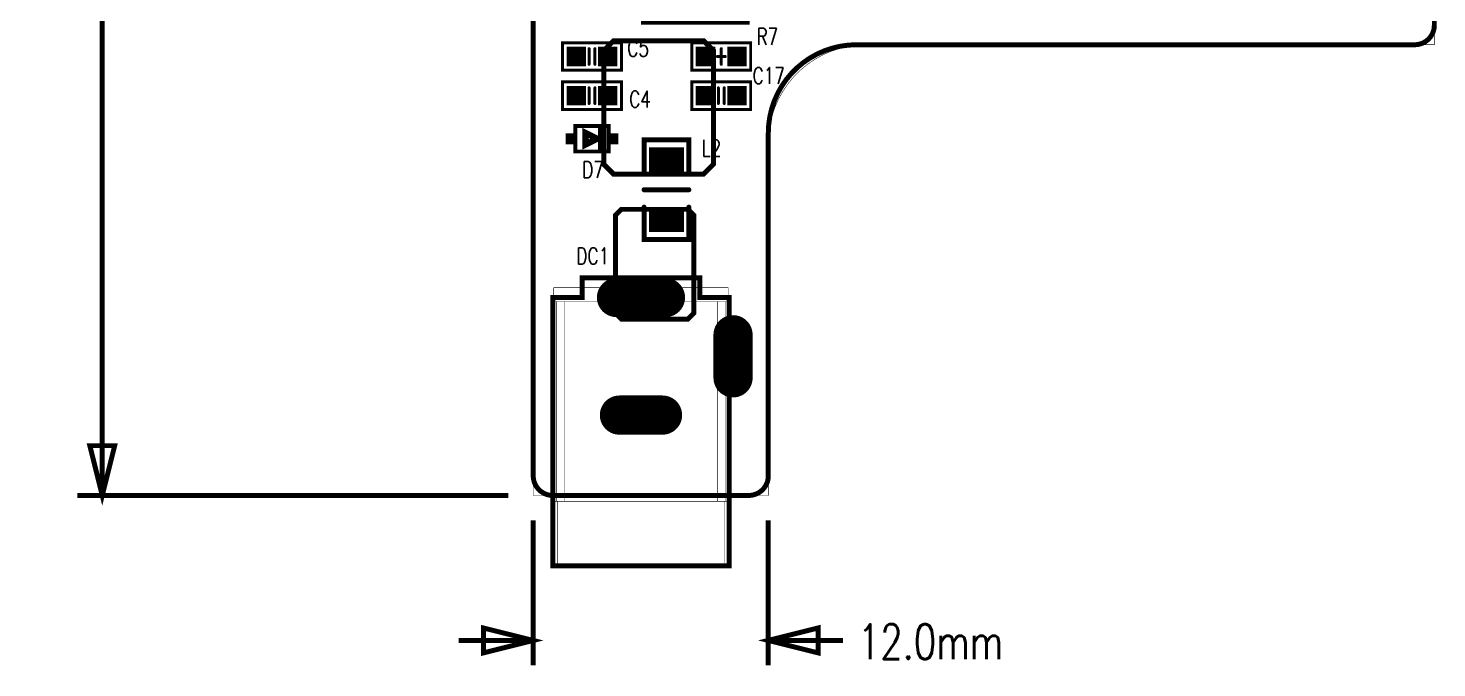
# Model space of a CAD drawing. Extents: x -25.8 to 46.5, y -8.8 to 83.6.
# Drawn here: x -25.8 to 46.1, y -8.8 to 23.8 of the extents above; entities that cross this region are included whole.
import ezdxf

# ---------------------------------------------------------------- set-up
doc = ezdxf.new("R2010")
doc.units = 0
doc.header["$MEASUREMENT"] = 0
for name, pattern in [('POUR_01_-1_0_000000', [2, 1, 1]), ('SIG_0', [2, 1, 1]), ('SIG_1', [2, 1, 1]), ('SIG_2', [2, 1, 1]), ('TRMIDX_2048', [2, 1, 1]), ('TRMIDX_4096', [2, 1, 1])]:
    doc.linetypes.add(name, pattern=pattern)
doc.layers.get('0').update_dxf_attribs({"linetype": 'CONTINUOUS'})
for name, color, linetype in [('2D_LINE_27', 2, 'CONTINUOUS'), ('BOARD_OUTLINE_00', 254, 'CONTINUOUS'), ('COPPER_01', 6, 'CONTINUOUS'), ('DIMENSION1_27', 254, 'CONTINUOUS'), ('DIMENSION2_27', 254, 'CONTINUOUS'), ('DIMENSION3_27', 254, 'CONTINUOUS'), ('DIMENSION4_27', 254, 'CONTINUOUS'), ('DIMENSION5_27', 254, 'CONTINUOUS'), ('DIMENSION6_27', 254, 'CONTINUOUS'), ('DIMENSION7_24', 254, 'CONTINUOUS'), ('DRIL_PLTE_THRU_01', 16, 'CONTINUOUS'), ('PADS_INNER', 1, 'CONTINUOUS'), ('PADS_TOP', 1, 'CONTINUOUS'), ('PART_NAME_01', 254, 'CONTINUOUS'), ('PART_TOP_2DLINE_00', 254, 'CONTINUOUS'), ('PART_TOP_2DLINE_01', 254, 'CONTINUOUS'), ('PART_TOP_TEXT_26', 254, 'CONTINUOUS'), ('POUR_HEADER_01', 6, 'CONTINUOUS'), ('TEXT_27', 2, 'CONTINUOUS')]:
    doc.layers.add(name, color=color, linetype=linetype)
doc.styles.add('W0$12', font='simplex', dxfattribs={"width": 0.75})
doc.styles.add('W0$1524', font='simplex', dxfattribs={"width": 0.75})
doc.styles.add('W0$254', font='simplex', dxfattribs={"width": 0.75})

# ---------------------------------------------------------------- blocks, each defined once
blk = doc.blocks.new('SMOOTH_0$254')
at = {"const_width": 0.127}
blk.add_lwpolyline([(-0.0635, 0, 1), (0.0635, 0, 1)], format="xyb", close=True, dxfattribs=at)
blk = doc.blocks.new('BOARD_5')
at = {"layer": 'BOARD_OUTLINE_00', "const_width": 0.254}
blk.add_lwpolyline([(0, -1, 0.414214), (-1, 0), (-45, 0, 0.414214), (-46, -1), (-46, -9, -0.414214), (-47, -10), (-50, -10, 0.414214), (-51, -11), (-51, -48, 0.414214), (-50, -49), (-47, -49, -0.414214), (-46, -50), (-46, -77, 0.414214), (-45, -78), (-35, -78, 0.414214), (-34, -77), (-34, -59.5, -0.414214), (-29.5, -55), (-1, -55, 0.414214), (0, -54)], format="xyb", close=True, dxfattribs=at)
at = {"layer": 'BOARD_OUTLINE_00'}
for p in [(-1, 0), (0, -1)]:
    blk.add_blockref('SMOOTH_0$254', p, dxfattribs=at)
blk = doc.blocks.new('SMOOTH_0$0254')
at = {"const_width": 0.0127}
blk.add_lwpolyline([(-0.00635, 0, 1), (0.00635, 0, 1)], format="xyb", close=True, dxfattribs=at)
blk = doc.blocks.new('DRAWING_6')
at = {"layer": '2D_LINE_27', "const_width": 0.0254}
for points in [[(0, 55), (-46, 55)], [(-46, 55), (-46, -23)], [(0, 0), (0, 55)], [(-29, 0), (0, 0)], [(-34, -23), (-34, -5)], [(-44.953, -12.4), (-36.053, -12.4)], [(-44.953, -26.6), (-44.953, -12.4)], [(-36.053, -26.6), (-36.053, -12.4)], [(-44.953, -13.1), (-36.053, -13.1)], [(-44.803, -23.3), (-44.803, -13.1)], [(-44.403, -13.1), (-44.403, -23.3)], [(-36.603, -13.1), (-36.603, -23.3)], [(-36.203, -23.3), (-36.203, -13.1)], [(-36.053, -14.4), (-35.753, -14.4)], [(-35.753, -14.4), (-35.753, -17)], [(-35.753, -17), (-36.053, -17)], [(-46, -23), (-44.953, -23)], [(-36.053, -23), (-34, -23)], [(-44.953, -23.3), (-36.053, -23.3)], [(-44.753, -26.6), (-44.753, -23.3)], [(-36.253, -26.6), (-36.253, -23.3)], [(-36.053, -26.6), (-44.953, -26.6)]]:
    blk.add_lwpolyline(points, dxfattribs=at)
blk.add_lwpolyline([(-29, 0, 0.414214), (-34, -5)], format="xyb", dxfattribs=at)
at = {"layer": '2D_LINE_27'}
for p in [(-46, 55), (-46, 55), (0, 55), (0, 55), (-29, 0), (-29, 0), (0, 0), (0, 0), (-34, -5), (-34, -5), (-44.953, -12.4), (-44.953, -12.4), (-36.053, -12.4), (-36.053, -12.4), (-44.953, -13.1), (-44.803, -13.1), (-44.403, -13.1), (-36.603, -13.1), (-36.203, -13.1), (-36.053, -13.1), (-36.053, -14.4), (-35.753, -14.4), (-35.753, -14.4), (-36.053, -17), (-35.753, -17), (-35.753, -17), (-46, -23), (-46, -23), (-44.953, -23), (-36.053, -23), (-34, -23), (-34, -23), (-44.953, -23.3), (-44.803, -23.3), (-44.753, -23.3), (-44.403, -23.3), (-36.603, -23.3), (-36.253, -23.3), (-36.203, -23.3), (-36.053, -23.3), (-44.953, -26.6), (-44.953, -26.6), (-44.753, -26.6), (-36.253, -26.6), (-36.053, -26.6), (-36.053, -26.6)]:
    blk.add_blockref('SMOOTH_0$0254', p, dxfattribs=at)
blk = doc.blocks.new('D_2DFEGHI_7')
at = {"layer": 'DIMENSION1_27', "linetype": 'TRMIDX_4096', "const_width": 0.254}
blk.add_lwpolyline([(-22, 0), (-22, 37.285)], dxfattribs=at)
at = {"layer": 'DIMENSION2_27', "linetype": 'TRMIDX_4096', "const_width": 0.254}
blk.add_lwpolyline([(-22, 78), (-22, 40.715)], dxfattribs=at)
at = {"layer": 'DIMENSION3_27', "linetype": 'TRMIDX_4096', "const_width": 0.254}
blk.add_lwpolyline([(-22, 0), (-22.635, 2.54), (-21.365, 2.54)], close=True, dxfattribs=at)
at = {"layer": 'DIMENSION4_27', "linetype": 'TRMIDX_4096', "const_width": 0.254}
blk.add_lwpolyline([(-22, 78), (-21.365, 75.46), (-22.635, 75.46)], close=True, dxfattribs=at)
at = {"layer": 'DIMENSION5_27', "linetype": 'TRMIDX_4096', "const_width": 0.254}
blk.add_lwpolyline([(-1.27, 0), (-23.27, 0)], dxfattribs=at)
at = {"layer": 'DIMENSION6_27', "linetype": 'TRMIDX_4096', "const_width": 0.254}
blk.add_lwpolyline([(-1.27, 78), (-23.27, 78)], dxfattribs=at)
at = {"layer": 'DIMENSION7_24', "linetype": 'TRMIDX_4096', "const_width": 0.0254}
for points in [[(0, 78), (0.001, 78)], [(0, 0), (0.001, 0)]]:
    blk.add_lwpolyline(points, dxfattribs=at)
at = {"layer": 'TEXT_27', "style": 'W0$254', "width": 0.75}
blk.add_text('78.0mm', height=1.778, dxfattribs=at).set_placement((-25.954, 38.047))
blk = doc.blocks.new('D_1DFEGHI_9')
at = {"layer": 'DIMENSION1_27', "linetype": 'TRMIDX_2048', "const_width": 0.254}
blk.add_lwpolyline([(0, -7.4), (-3.81, -7.4)], dxfattribs=at)
at = {"layer": 'DIMENSION2_27', "linetype": 'TRMIDX_2048', "const_width": 0.254}
blk.add_lwpolyline([(12, -7.4), (15.81, -7.4)], dxfattribs=at)
at = {"layer": 'DIMENSION3_27', "linetype": 'TRMIDX_2048', "const_width": 0.254}
blk.add_lwpolyline([(0, -7.4), (-2.54, -8.035), (-2.54, -6.765)], close=True, dxfattribs=at)
at = {"layer": 'DIMENSION4_27', "linetype": 'TRMIDX_2048', "const_width": 0.254}
blk.add_lwpolyline([(12, -7.4), (14.54, -6.765), (14.54, -8.035)], close=True, dxfattribs=at)
at = {"layer": 'DIMENSION5_27', "linetype": 'TRMIDX_2048', "const_width": 0.254}
blk.add_lwpolyline([(0, -1.27), (0, -8.67)], dxfattribs=at)
at = {"layer": 'DIMENSION6_27', "linetype": 'TRMIDX_2048', "const_width": 0.254}
blk.add_lwpolyline([(12, -1.27), (12, -8.67)], dxfattribs=at)
at = {"layer": 'DIMENSION7_24', "linetype": 'TRMIDX_2048', "const_width": 0.0254}
for points in [[(0, 0), (0.001, 0)], [(12, 0), (12.001, 0)]]:
    blk.add_lwpolyline(points, dxfattribs=at)
at = {"layer": 'TEXT_27', "style": 'W0$254', "width": 0.75}
blk.add_text('12.0mm', height=1.778, dxfattribs=at).set_placement((16.572, -8.352))
blk = doc.blocks.new('COPPER_10')
at = {"layer": 'COPPER_01', "const_width": 0.254}
blk.add_lwpolyline([(1.4, -0.3), (1.7, 0), (5.1, 0), (5.4, -0.3), (5.4, -5.3), (5.1, -5.6), (1.7, -5.6), (1.4, -5.3)], close=True, dxfattribs=at)
at = {"layer": 'COPPER_01'}
for p in [(1.7, 0), (5.1, 0), (1.4, -0.3), (5.4, -0.3), (1.4, -5.3), (1.7, -5.6), (5.1, -5.6), (5.4, -5.3)]:
    blk.add_blockref('SMOOTH_0$254', p, dxfattribs=at)
blk = doc.blocks.new('COPPER_11')
at = {"layer": 'COPPER_01', "const_width": 0.254}
blk.add_lwpolyline([(0, -0.9), (0.5, -0.4), (5.1, -0.4), (5.6, -0.9), (5.6, -6.7), (5.1, -7.2), (0.5, -7.2), (0, -6.7)], close=True, dxfattribs=at)
at = {"layer": 'COPPER_01'}
for p in [(0.5, -0.4), (5.1, -0.4), (0, -0.9), (5.6, -0.9), (0, -6.7), (0.5, -7.2), (5.1, -7.2), (5.6, -6.7)]:
    blk.add_blockref('SMOOTH_0$254', p, dxfattribs=at)
blk = doc.blocks.new('POUR_HEADER_3')
at = {"layer": 'POUR_HEADER_01', "linetype": 'POUR_01_-1_0_000000', "const_width": 0.254}
blk.add_lwpolyline([(0, -1, 0.414214), (-1, 0), (-45, 0, 0.414214), (-46, -1), (-46, -9, -0.414214), (-47, -10), (-50, -10, 0.414214), (-51, -11), (-51, -48, 0.414214), (-50, -49), (-47, -49, -0.414214), (-46, -50), (-46, -77, 0.414214), (-45, -78), (-35, -78, 0.414214), (-34, -77), (-34, -59.5, -0.414214), (-29.5, -55), (-1, -55, 0.414214), (0, -54)], format="xyb", close=True, dxfattribs=at)
blk = doc.blocks.new('PART_BODY_TOP_31')
at = {"layer": 'PART_TOP_2DLINE_00', "const_width": 0.254}
blk.add_lwpolyline([(-4.19, 4.5), (0, 4.5), (0, 3), (1, 3), (1, -3), (0, -3), (0, -4.5), (-13.7, -4.5), (-13.7, 4.5), (-1.98, 4.5)], dxfattribs=at)
at = {"layer": 'PART_TOP_2DLINE_00'}
for p in [(-13.7, 4.5), (-4.19, 4.5), (-1.98, 4.5), (0, 4.5), (0, 3), (1, 3), (0, -3), (1, -3), (-13.7, -4.5), (0, -4.5)]:
    blk.add_blockref('SMOOTH_0$254', p, dxfattribs=at)
blk = doc.blocks.new('DRIL_SLOT_0004700137000000900')
at = {"const_width": 0.6}
blk.add_lwpolyline([(0.3, -1.15), (0.3, 1.15, 1), (-0.3, 1.15), (-0.3, -1.15, 1)], format="xyb", close=True, dxfattribs=at)
blk = doc.blocks.new('PAD_12')
at = {"const_width": 1}
blk.add_lwpolyline([(-1.25, -0.5), (1.25, -0.5, 1), (1.25, 0.5), (-1.25, 0.5, 1)], format="xyb", close=True, dxfattribs=at)
blk = doc.blocks.new('STK_TOP_30')
at = {"layer": 'DRIL_PLTE_THRU_01'}
blk.add_blockref('DRIL_SLOT_0004700137000000900', (0, 0), dxfattribs=at)
at = {"layer": 'PADS_INNER', "rotation": 90}
blk.add_blockref('PAD_12', (0, 0), dxfattribs=at)
at = {"layer": 'PADS_TOP', "rotation": 90}
blk.add_blockref('PAD_12', (0, 0), dxfattribs=at)
blk = doc.blocks.new('PAD_13')
at = {"const_width": 1}
blk.add_lwpolyline([(-1.1, -0.5), (1.1, -0.5, 1), (1.1, 0.5), (-1.1, 0.5, 1)], format="xyb", close=True, dxfattribs=at)
blk = doc.blocks.new('STK_TOP_31')
at = {"layer": 'DRIL_PLTE_THRU_01'}
blk.add_blockref('DRIL_SLOT_0004700137000000900', (0, 0), dxfattribs=at)
at = {"layer": 'PADS_INNER', "rotation": 90}
blk.add_blockref('PAD_13', (0, 0), dxfattribs=at)
at = {"layer": 'PADS_TOP', "rotation": 90}
blk.add_blockref('PAD_13', (0, 0), dxfattribs=at)
blk = doc.blocks.new('DRIL_SLOT_0004700137000000000')
at = {"const_width": 0.6}
blk.add_lwpolyline([(-1.15, -0.3), (1.15, -0.3, 1), (1.15, 0.3), (-1.15, 0.3, 1)], format="xyb", close=True, dxfattribs=at)
blk = doc.blocks.new('STK_TOP_29')
at = {"layer": 'DRIL_PLTE_THRU_01'}
blk.add_blockref('DRIL_SLOT_0004700137000000000', (0, 0), dxfattribs=at)
at = {"layer": 'PADS_INNER'}
blk.add_blockref('PAD_13', (0, 0), dxfattribs=at)
at = {"layer": 'PADS_TOP'}
blk.add_blockref('PAD_13', (0, 0), dxfattribs=at)
blk = doc.blocks.new('SYM_TOP_16')
for name, p in [('PART_BODY_TOP_31', (0, 0)), ('STK_TOP_30', (0, 0)), ('STK_TOP_31', (-6, 0)), ('STK_TOP_29', (-3, -4.7))]:
    blk.add_blockref(name, p)
blk = doc.blocks.new('PART_TOP_19')
blk.add_blockref('SYM_TOP_16', (0, 0))
at = {"layer": 'PART_NAME_01', "style": 'W0$12', "width": 0.75}
blk.add_text('DC1', height=0.84, rotation=270, dxfattribs=at).set_placement((1.7, 3.3))
blk = doc.blocks.new('SMOOTH_0$2032')
at = {"const_width": 0.1016}
blk.add_lwpolyline([(-0.0508, 0, 1), (0.0508, 0, 1)], format="xyb", close=True, dxfattribs=at)
blk = doc.blocks.new('SMOOTH_0$2')
at = {"const_width": 0.1}
blk.add_lwpolyline([(-0.05, 0, 1), (0.05, 0, 1)], format="xyb", close=True, dxfattribs=at)
blk = doc.blocks.new('PART_BODY_TOP_33')
at = {"layer": 'PART_TOP_2DLINE_00'}
for points, const_width in [([(-2.54, 1.27), (-2.794, 1.27), (-2.794, -1.27), (-2.54, -1.27), (-2.54, 1.27)], 0.2032), ([(-2.667, -1.27), (-2.667, 1.27)], 0.2032), ([(-0.3302, -0.8128), (-0.3302, 0.8128)], 0.2)]:
    blk.add_lwpolyline(points, dxfattribs=dict(at, const_width=const_width))
at = {"layer": 'PART_TOP_2DLINE_00', "const_width": 0.2032}
blk.add_lwpolyline([(-2.54, 1.27), (2.54, 1.27), (2.54, -1.27), (-2.54, -1.27)], close=True, dxfattribs=at)
at = {"layer": 'PART_TOP_2DLINE_00', "const_width": 0.2}
blk.add_lwpolyline([(0.4826, -0.8128, -0.5002171), (0.4826, 0.8128)], format="xyb", dxfattribs=at)
at = {"layer": 'PART_TOP_2DLINE_00'}
for name, p in [('SMOOTH_0$2032', (-2.794, 1.27)), ('SMOOTH_0$2032', (-2.667, 1.27)), ('SMOOTH_0$2032', (-2.54, 1.27)), ('SMOOTH_0$2032', (-2.54, 1.27)), ('SMOOTH_0$2032', (-2.54, 1.27)), ('SMOOTH_0$2', (-0.3302, 0.8128)), ('SMOOTH_0$2', (0.4826, 0.8128)), ('SMOOTH_0$2032', (2.54, 1.27)), ('SMOOTH_0$2', (-0.3302, -0.8128)), ('SMOOTH_0$2', (0.4826, -0.8128)), ('SMOOTH_0$2032', (-2.794, -1.27)), ('SMOOTH_0$2032', (-2.667, -1.27)), ('SMOOTH_0$2032', (-2.54, -1.27)), ('SMOOTH_0$2032', (-2.54, -1.27)), ('SMOOTH_0$2032', (2.54, -1.27))]:
    blk.add_blockref(name, p, dxfattribs=at)
at = {"layer": 'PART_TOP_TEXT_26', "style": 'W0$1524', "width": 0.75}
blk.add_text('+', height=1.0668, dxfattribs=at).set_placement((-3.556, -0.381))
blk = doc.blocks.new('DRIL_HOLE_0')
blk.add_lwpolyline([(0, 0, 1), (0, 0, 1)], format="xyb", close=True)
blk = doc.blocks.new('PAD_0')
blk.add_lwpolyline([(0, 0, 1), (0, 0, 1)], format="xyb", close=True)
blk = doc.blocks.new('PAD_15')
at = {"const_width": 1.27}
blk.add_lwpolyline([(-1.016, 0), (1.016, 0)], dxfattribs=at)
blk = doc.blocks.new('STK_TOP_23')
at = {"layer": 'DRIL_PLTE_THRU_01'}
blk.add_blockref('DRIL_HOLE_0', (0, 0), dxfattribs=at)
at = {"layer": 'PADS_INNER'}
blk.add_blockref('PAD_0', (0, 0), dxfattribs=at)
at = {"layer": 'PADS_TOP', "rotation": 90}
blk.add_blockref('PAD_15', (0, 0), dxfattribs=at)
blk = doc.blocks.new('SYM_TOP_18')
for name, p in [('STK_TOP_23', (-1.524, 0)), ('STK_TOP_23', (1.524, 0)), ('PART_BODY_TOP_33', (0, 0))]:
    blk.add_blockref(name, p)
blk = doc.blocks.new('PART_TOP_24')
blk.add_blockref('SYM_TOP_18', (0, 0))
at = {"layer": 'PART_NAME_01', "style": 'W0$12', "width": 0.75}
blk.add_text('TC4', height=0.84, rotation=270, dxfattribs=at).set_placement((2.8, 1))
blk = doc.blocks.new('SMOOTH_0$1524')
at = {"const_width": 0.0762}
blk.add_lwpolyline([(-0.0381, 0, 1), (0.0381, 0, 1)], format="xyb", close=True, dxfattribs=at)
blk = doc.blocks.new('PART_BODY_TOP_36')
at = {"layer": 'PART_TOP_2DLINE_00', "const_width": 0.152}
blk.add_lwpolyline([(-1.5, 0.7), (1.5, 0.7), (1.5, -0.7), (-1.5, -0.7)], close=True, dxfattribs=at)
for points in [[(-0.2, 0), (0.2, 0)], [(0, 0.4), (0, -0.4)]]:
    blk.add_lwpolyline(points, dxfattribs=at)
at = {"layer": 'PART_TOP_2DLINE_00'}
for p in [(-1.5, 0.7), (1.5, 0.7), (-0.2, 0), (0, 0.4), (0.2, 0), (-1.5, -0.7), (0, -0.4), (1.5, -0.7)]:
    blk.add_blockref('SMOOTH_0$1524', p, dxfattribs=at)
blk = doc.blocks.new('PAD_1')
at = {"const_width": 1}
blk.add_lwpolyline([(-0.5, 0), (0.5, 0)], dxfattribs=at)
blk = doc.blocks.new('STK_TOP_5')
at = {"layer": 'DRIL_PLTE_THRU_01'}
blk.add_blockref('DRIL_HOLE_0', (0, 0), dxfattribs=at)
at = {"layer": 'PADS_INNER'}
blk.add_blockref('PAD_0', (0, 0), dxfattribs=at)
at = {"layer": 'PADS_TOP'}
blk.add_blockref('PAD_1', (0, 0), dxfattribs=at)
blk = doc.blocks.new('SYM_TOP_21')
for name, p in [('PART_BODY_TOP_36', (0, 0)), ('STK_TOP_5', (-0.8, 0)), ('STK_TOP_5', (0.8, 0))]:
    blk.add_blockref(name, p)
blk = doc.blocks.new('PART_TOP_65')
blk.add_blockref('SYM_TOP_21', (0, 0))
at = {"layer": 'PART_NAME_01', "style": 'W0$12', "width": 0.75}
blk.add_text('R7', height=0.84, rotation=180, dxfattribs=at).set_placement((-1.8, -0.6))
blk = doc.blocks.new('PART_BODY_TOP_37')
at = {"layer": 'PART_TOP_2DLINE_00', "const_width": 0.152}
blk.add_lwpolyline([(-1.5, 0.7), (1.5, 0.7), (1.5, -0.7), (-1.5, -0.7)], close=True, dxfattribs=at)
for points in [[(-0.15, 0.4), (-0.15, -0.4)], [(0.15, 0.4), (0.15, -0.4)]]:
    blk.add_lwpolyline(points, dxfattribs=at)
at = {"layer": 'PART_TOP_2DLINE_00'}
for p in [(-1.5, 0.7), (1.5, 0.7), (-0.15, 0.4), (0.15, 0.4), (-1.5, -0.7), (-0.15, -0.4), (0.15, -0.4), (1.5, -0.7)]:
    blk.add_blockref('SMOOTH_0$1524', p, dxfattribs=at)
blk = doc.blocks.new('SYM_TOP_22')
for name, p in [('PART_BODY_TOP_37', (0, 0)), ('STK_TOP_5', (-0.8, 0)), ('STK_TOP_5', (0.8, 0))]:
    blk.add_blockref(name, p)
blk = doc.blocks.new('PART_TOP_87')
blk.add_blockref('SYM_TOP_22', (0, 0))
at = {"layer": 'PART_NAME_01', "style": 'W0$12', "width": 0.75}
blk.add_text('C4', height=0.84, rotation=180, dxfattribs=at).set_placement((-1.9, 0.6))
blk = doc.blocks.new('PART_TOP_88')
blk.add_blockref('SYM_TOP_22', (0, 0))
at = {"layer": 'PART_NAME_01', "style": 'W0$12', "width": 0.75}
blk.add_text('C5', height=0.84, rotation=180, dxfattribs=at).set_placement((-1.8, 0))
blk = doc.blocks.new('PART_BODY_TOP_19')
at = {"layer": 'PART_TOP_2DLINE_00', "const_width": 0.2}
for points in [[(-0.85, -0.65), (0.85, -0.65), (0.85, 0.65), (-0.85, 0.65)], [(-0.4, 0), (0.4, 0.4), (0.4, -0.4)], [(-0.2, 0), (0.3, 0.2), (0.3, -0.2)], [(0, 0), (0.2, 0.1), (0.2, -0.1)]]:
    blk.add_lwpolyline(points, close=True, dxfattribs=at)
blk.add_lwpolyline([(-0.4, 0.6), (-0.4, -0.6)], dxfattribs=at)
at = {"layer": 'PART_TOP_2DLINE_00'}
for p in [(-0.85, 0.65), (0.85, 0.65), (-0.4, 0.6), (-0.4, 0), (-0.2, 0), (0, 0), (0.2, 0.1), (0.2, -0.1), (0.3, 0.2), (0.4, 0.4), (-0.85, -0.65), (-0.4, -0.6), (0.3, -0.2), (0.4, -0.4), (0.85, -0.65)]:
    blk.add_blockref('SMOOTH_0$2', p, dxfattribs=at)
blk = doc.blocks.new('PAD_16')
at = {"const_width": 0.55}
blk.add_lwpolyline([(-0.295, 0), (0.295, 0)], dxfattribs=at)
blk = doc.blocks.new('STK_TOP_6')
at = {"layer": 'DRIL_PLTE_THRU_01'}
blk.add_blockref('DRIL_HOLE_0', (0, 0), dxfattribs=at)
at = {"layer": 'PADS_INNER'}
blk.add_blockref('PAD_0', (0, 0), dxfattribs=at)
at = {"layer": 'PADS_TOP'}
blk.add_blockref('PAD_16', (0, 0), dxfattribs=at)
blk = doc.blocks.new('SYM_TOP_4')
for name, p in [('PART_BODY_TOP_19', (0, 0)), ('STK_TOP_6', (-1.055, 0)), ('STK_TOP_6', (1.055, 0))]:
    blk.add_blockref(name, p)
blk = doc.blocks.new('PART_TOP_97')
blk.add_blockref('SYM_TOP_4', (0, 0))
at = {"layer": 'PART_NAME_01', "style": 'W0$12', "width": 0.75}
blk.add_text('D7', height=0.84, rotation=180, dxfattribs=at).set_placement((0.5, 2))
blk = doc.blocks.new('PART_TOP_98')
blk.add_blockref('SYM_TOP_22', (0, 0))
at = {"layer": 'PART_NAME_01', "style": 'W0$12', "width": 0.75}
blk.add_text('C17', height=0.84, dxfattribs=at).set_placement((1.6, 0.6))
blk = doc.blocks.new('PART_BODY_TOP_44')
at = {"layer": 'PART_TOP_2DLINE_01', "const_width": 0.254}
for points in [[(-0.889, 1.143), (-2.54, 1.143), (-2.54, -1.143), (-0.889, -1.143)], [(0, 1.143), (0, -1.143)], [(0.889, 1.143), (2.54, 1.143), (2.54, -1.143), (0.889, -1.143)]]:
    blk.add_lwpolyline(points, dxfattribs=at)
at = {"layer": 'PART_TOP_2DLINE_01'}
for p in [(-2.54, 1.143), (-0.889, 1.143), (0, 1.143), (0.889, 1.143), (2.54, 1.143), (-2.54, -1.143), (-0.889, -1.143), (0, -1.143), (0.889, -1.143), (2.54, -1.143)]:
    blk.add_blockref('SMOOTH_0$254', p, dxfattribs=at)
blk = doc.blocks.new('PAD_21')
at = {"const_width": 1.27}
blk.add_lwpolyline([(-0.889, 0), (0.889, 0)], dxfattribs=at)
blk = doc.blocks.new('STK_TOP_27')
at = {"layer": 'DRIL_PLTE_THRU_01'}
blk.add_blockref('DRIL_HOLE_0', (0, 0), dxfattribs=at)
at = {"layer": 'PADS_INNER'}
blk.add_blockref('PAD_0', (0, 0), dxfattribs=at)
at = {"layer": 'PADS_TOP', "rotation": 90}
blk.add_blockref('PAD_21', (0, 0), dxfattribs=at)
blk = doc.blocks.new('SYM_TOP_29')
for name, p in [('STK_TOP_27', (-1.524, 0)), ('STK_TOP_27', (1.524, 0)), ('PART_BODY_TOP_44', (0, 0))]:
    blk.add_blockref(name, p)
blk = doc.blocks.new('PART_TOP_108')
blk.add_blockref('SYM_TOP_29', (0, 0))
at = {"layer": 'PART_NAME_01', "style": 'W0$12', "width": 0.75}
blk.add_text('L2', height=0.84, rotation=270, dxfattribs=at).set_placement((1.7, -1.8))

msp = doc.modelspace()

# ---------------------------------------------------------------- block references
for name, p in [('D_2DFEGHI_7', (0, 0)), ('BOARD_5', (46, 78)), ('DRAWING_6', (46, 23)), ('PART_TOP_24', (8.4, 25.4)), ('PART_TOP_98', (9.6, 20.4)), ('D_1DFEGHI_9', (0, 0))]:
    msp.add_blockref(name, p)
at = {"linetype": 'SIG_2'}
msp.add_blockref('POUR_HEADER_3', (46, 78), dxfattribs=at)
for name, p, rotation in [('PART_TOP_65', (9.6, 22.4), 180), ('PART_TOP_88', (3, 22.4), 180), ('PART_TOP_87', (3, 20.4), 180), ('PART_TOP_97', (3, 18.2), 180), ('PART_TOP_108', (6.8, 15.6), 90), ('PART_TOP_19', (5.5, 10.1), 90)]:
    msp.add_blockref(name, p, dxfattribs=dict(rotation=rotation))
at = {"linetype": 'SIG_1'}
msp.add_blockref('COPPER_11', (3.6, 23.6), dxfattribs=at)
at = {"linetype": 'SIG_0'}
msp.add_blockref('COPPER_10', (2.8, 14.6), dxfattribs=at)

doc.saveas('drawing.dxf')
